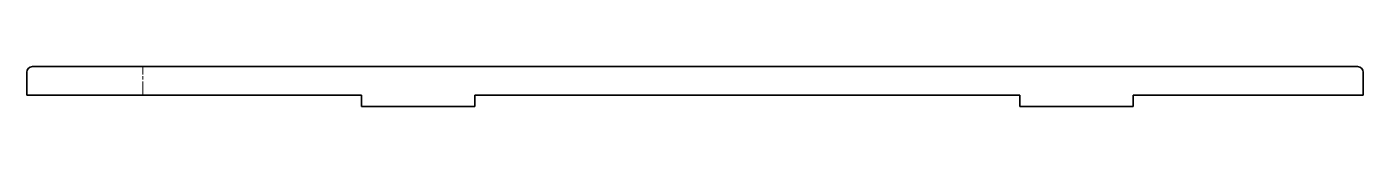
# Model space of a CAD drawing. Header units: millimetres. Extents: x 0 to 234, y 0 to 7.
import ezdxf

# ---------------------------------------------------------------- set-up
doc = ezdxf.new("R2010")
doc.units = ezdxf.units.MM
doc.linetypes.add('Chain', pattern=[13.68, 9.12, -1.14, 2.28, -1.14])
doc.layers.add('SIMUMAK Bend Centerline (ISO)', color=7, linetype='Chain', lineweight=9)
doc.layers.add('SIMUMAK Visible (ISO)', color=7, linetype='Continuous', lineweight=35)

# ---------------------------------------------------------------- blocks, each defined once
blk = doc.blocks.new('SIL-027-GUIA-01_Sheet_6_SIL-027-GUIA-01 (Desplegada)~2')
at = {"layer": 'SIMUMAK Bend Centerline (ISO)', "ltscale": 0.263158}
blk.add_line((-96.5, -1.5), (-96.5, 3.5), dxfattribs=at)
at = {"layer": 'SIMUMAK Visible (ISO)'}
for p, q in [((-116.76, -1.5), (-116.76, 2.5)), ((-115.76, 3.5), (115.76, 3.5)), ((116.76, -1.5), (116.76, 2.5)), ((-116.76, -1.5), (-58.24, -1.5)), ((-58.24, -1.5), (-58.24, -3.5)), ((-38.44, -3.5), (-38.44, -1.5)), ((-38.44, -1.5), (56.76, -1.5)), ((56.76, -1.5), (56.76, -3.5)), ((76.56, -3.5), (76.56, -1.5)), ((76.56, -1.5), (116.76, -1.5)), ((-58.24, -3.5), (-38.44, -3.5)), ((56.76, -3.5), (76.56, -3.5))]:
    blk.add_line(p, q, dxfattribs=at)
at = {"layer": 'SIMUMAK Visible (ISO)', "extrusion": (0, 0, -1)}
for centre, start, end in [((115.76, 2.5), 360, 90), ((-115.76, 2.5), 90, 180)]:
    blk.add_arc(centre, 1, start, end, dxfattribs=at)

msp = doc.modelspace()

# ---------------------------------------------------------------- block references
msp.add_blockref('SIL-027-GUIA-01_Sheet_6_SIL-027-GUIA-01 (Desplegada)~2', (116.76, 3.5))

doc.saveas('drawing.dxf')
